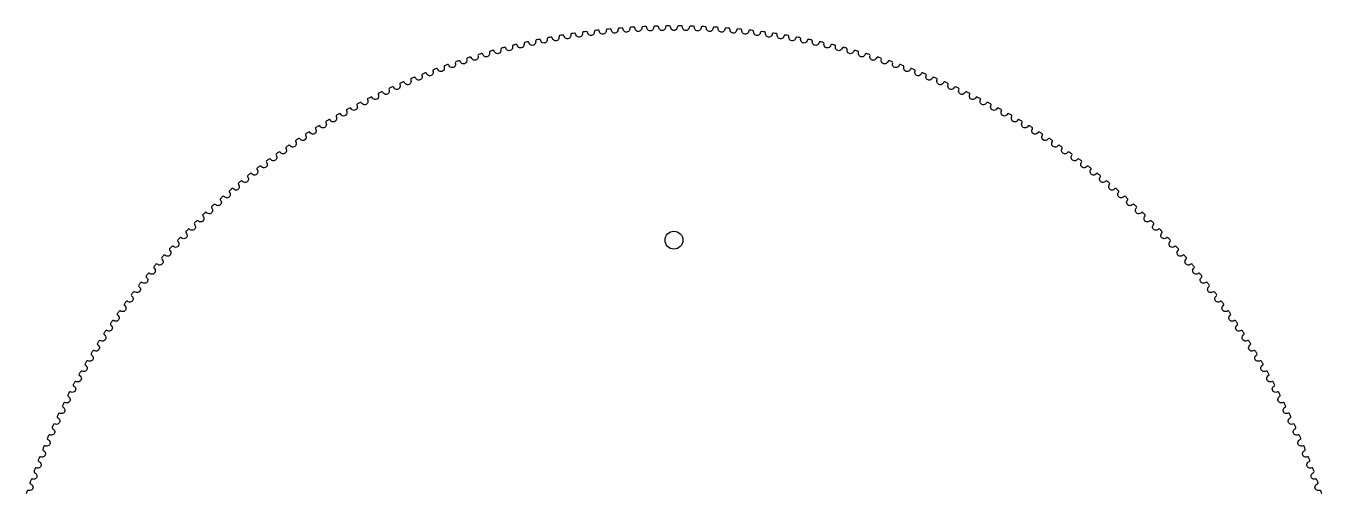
# Model space of a CAD drawing. Header units: millimetres. Extents: x 0 to 229, y 0 to 229.
# Drawn here: x 6 to 223.1, y 150.8 to 228.9 of the extents above; entities that cross this region are included whole.
import ezdxf

# ---------------------------------------------------------------- set-up
doc = ezdxf.new("R2010")
doc.units = ezdxf.units.MM
doc.layers.get('0').update_dxf_attribs({"linetype": 'CONTINUOUS'})

msp = doc.modelspace()

# ---------------------------------------------------------------- linework, layer by layer
msp.add_lwpolyline([(223.11, 150.62, 0.00117), (222.94, 151.13, 0.376715), (222.77, 151.22, -0.084316), (222.43, 151.2, -0.284079), (221.98, 151.57, -0.284079), (222.11, 152.14, -0.084316), (222.39, 152.32, 0.376715), (222.46, 152.51, 0.00117), (222.28, 153.01, 0.376715), (222.11, 153.11, -0.084316), (221.78, 153.08, -0.284079), (221.32, 153.44, -0.284079), (221.44, 154.01, -0.084316), (221.71, 154.2, 0.376715), (221.79, 154.38, 0.00117), (221.6, 154.89, 0.376715), (221.42, 154.98, -0.084316), (221.09, 154.94, -0.284079), (220.63, 155.29, -0.284079), (220.73, 155.87, -0.084316), (221.01, 156.06, 0.376715), (221.07, 156.25, 0.00117), (220.88, 156.75, 0.376715), (220.7, 156.84, -0.084316), (220.37, 156.79, -0.284079), (219.9, 157.14, -0.284079), (220, 157.71, -0.084316), (220.27, 157.91, 0.376715), (220.33, 158.1, 0.00117), (220.13, 158.6, 0.376715), (219.95, 158.68, -0.084316), (219.62, 158.63, -0.284079), (219.14, 158.97, -0.284079), (219.23, 159.55, -0.084316), (219.49, 159.75, 0.376715), (219.56, 159.94, 0.00117), (219.34, 160.43, 0.376715), (219.16, 160.51, -0.084316), (218.83, 160.46, -0.284079), (218.35, 160.79, -0.284079), (218.43, 161.37, -0.084316), (218.69, 161.58, 0.376715), (218.75, 161.76, 0.00117), (218.53, 162.25, 0.376715), (218.35, 162.33, -0.084316), (218.02, 162.27, -0.284079), (217.53, 162.59, -0.284079), (217.6, 163.17, -0.084316), (217.85, 163.39, 0.376715), (217.91, 163.58, 0.00117), (217.68, 164.06, 0.376715), (217.5, 164.13, -0.084316), (217.17, 164.07, -0.284079), (216.67, 164.38, -0.284079), (216.73, 164.96, -0.084316), (216.99, 165.18, 0.376715), (217.04, 165.37, 0.00117), (216.8, 165.85, 0.376715), (216.62, 165.92, -0.084316), (216.29, 165.85, -0.284079), (215.79, 166.15, -0.284079), (215.84, 166.74, -0.084316), (216.09, 166.96, 0.376715), (216.14, 167.15, 0.00117), (215.89, 167.63, 0.376715), (215.7, 167.7, -0.084316), (215.38, 167.62, -0.284079), (214.87, 167.91, -0.284079), (214.91, 168.5, -0.084316), (215.16, 168.72, 0.376715), (215.2, 168.92, 0.00117), (214.95, 169.39, 0.376715), (214.76, 169.45, -0.084316), (214.44, 169.37, -0.284079), (213.93, 169.66, -0.284079), (213.96, 170.24, -0.084316), (214.2, 170.47, 0.376715), (214.24, 170.66, 0.00117), (213.98, 171.13, 0.376715), (213.79, 171.19, -0.084316), (213.47, 171.1, -0.284079), (212.95, 171.38, -0.284079), (212.97, 171.96, -0.084316), (213.21, 172.2, 0.376715), (213.25, 172.39, 0.00117), (212.98, 172.85, 0.376715), (212.79, 172.91, -0.084316), (212.47, 172.82, -0.284079), (211.95, 173.09, -0.284079), (211.95, 173.67, -0.084316), (212.19, 173.91, 0.376715), (212.22, 174.11, 0.00117), (211.94, 174.56, 0.376715), (211.75, 174.62, -0.084316), (211.43, 174.52, -0.284079), (210.91, 174.78, -0.284079), (210.91, 175.36, -0.084316), (211.14, 175.61, 0.376715), (211.17, 175.8, 0.00117), (210.88, 176.25, 0.376715), (210.69, 176.31, -0.084316), (210.37, 176.2, -0.284079), (209.85, 176.45, -0.284079), (209.83, 177.03, -0.084316), (210.06, 177.28, 0.376715), (210.09, 177.48, 0.00117), (209.79, 177.92, 0.376715), (209.6, 177.97, -0.084316), (209.28, 177.86, -0.284079), (208.75, 178.1, -0.284079), (208.73, 178.69, -0.084316), (208.95, 178.94, 0.376715), (208.97, 179.13, 0.00117), (208.67, 179.58, 0.376715), (208.48, 179.62, -0.084316), (208.16, 179.51, -0.284079), (207.63, 179.74, -0.284079), (207.6, 180.32, -0.084316), (207.81, 180.58, 0.376715), (207.83, 180.77, 0.00117), (207.52, 181.21, 0.376715), (207.33, 181.25, -0.084316), (207.02, 181.13, -0.284079), (206.48, 181.35, -0.284079), (206.43, 181.93, -0.084316), (206.65, 182.19, 0.376715), (206.66, 182.39, 0.00117), (206.35, 182.82, 0.376715), (206.15, 182.86, -0.084316), (205.84, 182.73, -0.284079), (205.3, 182.94, -0.284079), (205.24, 183.53, -0.084316), (205.45, 183.79, 0.376715), (205.47, 183.99, 0.00117), (205.14, 184.41, 0.376715), (204.95, 184.45, -0.084316), (204.64, 184.31, -0.284079), (204.09, 184.52, -0.284079), (204.03, 185.1, -0.084316), (204.23, 185.36, 0.376715), (204.24, 185.56, 0.00117), (203.91, 185.98, 0.376715), (203.71, 186.01, -0.084316), (203.41, 185.88, -0.284079), (202.86, 186.07, -0.284079), (202.78, 186.65, -0.084316), (202.98, 186.92, 0.376715), (202.99, 187.11, 0.00117), (202.65, 187.53, 0.376715), (202.45, 187.56, -0.084316), (202.15, 187.41, -0.284079), (201.6, 187.6, -0.284079), (201.51, 188.18, -0.084316), (201.71, 188.45, 0.376715), (201.71, 188.65, 0.00117), (201.36, 189.05, 0.376715), (201.17, 189.08, -0.084316), (200.87, 188.93, -0.284079), (200.31, 189.11, -0.284079), (200.22, 189.68, -0.084316), (200.4, 189.96, 0.376715), (200.41, 190.16, 0.00117), (200.05, 190.56, 0.376715), (199.85, 190.58, -0.084316), (199.56, 190.43, -0.284079), (199, 190.59, -0.284079), (198.89, 191.16, -0.084316), (199.08, 191.44, 0.376715), (199.07, 191.64, 0.00117), (198.71, 192.04, 0.376715), (198.51, 192.06, -0.084316), (198.22, 191.9, -0.284079), (197.66, 192.05, -0.284079), (197.54, 192.62, -0.084316), (197.72, 192.91, 0.376715), (197.72, 193.1, 0.00117), (197.35, 193.49, 0.376715), (197.15, 193.51, -0.084316), (196.86, 193.35, -0.284079), (196.29, 193.49, -0.284079), (196.17, 194.06, -0.084316), (196.34, 194.35, 0.376715), (196.33, 194.54, 0.00117), (195.96, 194.92, 0.376715), (195.76, 194.94, -0.084316), (195.47, 194.77, -0.284079), (194.9, 194.9, -0.284079), (194.77, 195.47, -0.084316), (194.94, 195.76, 0.376715), (194.92, 195.96, 0.00117), (194.54, 196.33, 0.376715), (194.35, 196.34, -0.084316), (194.06, 196.17, -0.284079), (193.49, 196.29, -0.284079), (193.35, 196.86, -0.084316), (193.51, 197.15, 0.376715), (193.49, 197.35, 0.00117), (193.1, 197.72, 0.376715), (192.91, 197.72, -0.084316), (192.62, 197.54, -0.284079), (192.05, 197.66, -0.284079), (191.9, 198.22, -0.084316), (192.06, 198.51, 0.376715), (192.04, 198.71, 0.00117), (191.64, 199.07, 0.376715), (191.44, 199.08, -0.084316), (191.16, 198.89, -0.284079), (190.59, 199, -0.284079), (190.43, 199.56, -0.084316), (190.58, 199.85, 0.376715), (190.56, 200.05, 0.00117), (190.16, 200.41, 0.376715), (189.96, 200.4, -0.084316), (189.68, 200.22, -0.284079), (189.11, 200.31, -0.284079), (188.93, 200.87, -0.084316), (189.08, 201.17, 0.376715), (189.05, 201.36, 0.00117), (188.65, 201.71, 0.376715), (188.45, 201.71, -0.084316), (188.18, 201.51, -0.284079), (187.6, 201.6, -0.284079), (187.41, 202.15, -0.084316), (187.56, 202.45, 0.376715), (187.53, 202.65, 0.00117), (187.11, 202.99, 0.376715), (186.92, 202.98, -0.084316), (186.65, 202.78, -0.284079), (186.07, 202.86, -0.284079), (185.88, 203.41, -0.084316), (186.01, 203.71, 0.376715), (185.98, 203.91, 0.00117), (185.56, 204.24, 0.376715), (185.36, 204.23, -0.084316), (185.1, 204.03, -0.284079), (184.52, 204.09, -0.284079), (184.31, 204.64, -0.084316), (184.45, 204.95, 0.376715), (184.41, 205.14, 0.00117), (183.99, 205.47, 0.376715), (183.79, 205.45, -0.084316), (183.53, 205.24, -0.284079), (182.94, 205.3, -0.284079), (182.73, 205.84, -0.084316), (182.86, 206.15, 0.376715), (182.82, 206.35, 0.00117), (182.39, 206.66, 0.376715), (182.19, 206.65, -0.084316), (181.93, 206.43, -0.284079), (181.35, 206.48, -0.284079), (181.13, 207.02, -0.084316), (181.25, 207.33, 0.376715), (181.21, 207.52, 0.00117), (180.77, 207.83, 0.376715), (180.58, 207.81, -0.084316), (180.32, 207.6, -0.284079), (179.74, 207.63, -0.284079), (179.51, 208.16, -0.084316), (179.62, 208.48, 0.376715), (179.58, 208.67, 0.00117), (179.13, 208.97, 0.376715), (178.94, 208.95, -0.084316), (178.69, 208.73, -0.284079), (178.1, 208.75, -0.284079), (177.86, 209.28, -0.084316), (177.97, 209.6, 0.376715), (177.92, 209.79, 0.00117), (177.48, 210.09, 0.376715), (177.28, 210.06, -0.084316), (177.03, 209.83, -0.284079), (176.45, 209.85, -0.284079), (176.2, 210.37, -0.084316), (176.31, 210.69, 0.376715), (176.25, 210.88, 0.00117), (175.8, 211.17, 0.376715), (175.61, 211.14, -0.084316), (175.36, 210.91, -0.284079), (174.78, 210.91, -0.284079), (174.52, 211.43, -0.084316), (174.62, 211.75, 0.376715), (174.56, 211.94, 0.00117), (174.11, 212.22, 0.376715), (173.91, 212.19, -0.084316), (173.67, 211.95, -0.284079), (173.09, 211.95, -0.284079), (172.82, 212.47, -0.084316), (172.91, 212.79, 0.376715), (172.85, 212.98, 0.00117), (172.39, 213.25, 0.376715), (172.2, 213.21, -0.084316), (171.96, 212.97, -0.284079), (171.38, 212.95, -0.284079), (171.1, 213.47, -0.084316), (171.19, 213.79, 0.376715), (171.13, 213.98, 0.00117), (170.66, 214.24, 0.376715), (170.47, 214.2, -0.084316), (170.24, 213.96, -0.284079), (169.66, 213.93, -0.284079), (169.37, 214.44, -0.084316), (169.45, 214.76, 0.376715), (169.39, 214.95, 0.00117), (168.92, 215.2, 0.376715), (168.72, 215.16, -0.084316), (168.5, 214.91, -0.284079), (167.91, 214.87, -0.284079), (167.62, 215.38, -0.084316), (167.7, 215.7, 0.376715), (167.63, 215.89, 0.00117), (167.15, 216.14, 0.376715), (166.96, 216.09, -0.084316), (166.74, 215.84, -0.284079), (166.15, 215.79, -0.284079), (165.85, 216.29, -0.084316), (165.92, 216.62, 0.376715), (165.85, 216.8, 0.00117), (165.37, 217.04, 0.376715), (165.18, 216.99, -0.084316), (164.96, 216.73, -0.284079), (164.38, 216.67, -0.284079), (164.07, 217.17, -0.084316), (164.13, 217.5, 0.376715), (164.06, 217.68, 0.00117), (163.58, 217.91, 0.376715), (163.39, 217.85, -0.084316), (163.17, 217.6, -0.284079), (162.59, 217.53, -0.284079), (162.27, 218.02, -0.084316), (162.33, 218.35, 0.376715), (162.25, 218.53, 0.00117), (161.76, 218.75, 0.376715), (161.58, 218.69, -0.084316), (161.37, 218.43, -0.284079), (160.79, 218.35, -0.284079), (160.46, 218.83, -0.084316), (160.51, 219.16, 0.376715), (160.43, 219.34, 0.00117), (159.94, 219.56, 0.376715), (159.75, 219.49, -0.084316), (159.55, 219.23, -0.284079), (158.97, 219.14, -0.284079), (158.63, 219.62, -0.084316), (158.68, 219.95, 0.376715), (158.6, 220.13, 0.00117), (158.1, 220.33, 0.376715), (157.91, 220.27, -0.084316), (157.71, 220, -0.284079), (157.14, 219.9, -0.284079), (156.79, 220.37, -0.084316), (156.84, 220.7, 0.376715), (156.75, 220.88, 0.00117), (156.25, 221.07, 0.376715), (156.06, 221.01, -0.084316), (155.87, 220.73, -0.284079), (155.29, 220.63, -0.284079), (154.94, 221.09, -0.084316), (154.98, 221.42, 0.376715), (154.89, 221.6, 0.00117), (154.38, 221.79, 0.376715), (154.2, 221.71, -0.084316), (154.01, 221.44, -0.284079), (153.44, 221.32, -0.284079), (153.08, 221.78, -0.084316), (153.11, 222.11, 0.376715), (153.01, 222.28, 0.00117), (152.51, 222.46, 0.376715), (152.32, 222.39, -0.084316), (152.14, 222.11, -0.284079), (151.57, 221.98, -0.284079), (151.2, 222.43, -0.084316), (151.22, 222.77, 0.376715), (151.13, 222.94, 0.00117), (150.62, 223.11, 0.376715), (150.44, 223.03, -0.084316), (150.26, 222.75, -0.284079), (149.69, 222.61, -0.284079), (149.31, 223.06, -0.084316), (149.33, 223.39, 0.376715), (149.23, 223.56, 0.00117), (148.72, 223.72, 0.376715), (148.54, 223.64, -0.084316), (148.36, 223.35, -0.284079), (147.8, 223.21, -0.284079), (147.41, 223.64, -0.084316), (147.43, 223.98, 0.376715), (147.32, 224.15, 0.00117), (146.81, 224.3, 0.376715), (146.63, 224.22, -0.084316), (146.46, 223.93, -0.284079), (145.9, 223.77, -0.284079), (145.51, 224.2, -0.084316), (145.51, 224.54, 0.376715), (145.41, 224.7, 0.00117), (144.89, 224.85, 0.376715), (144.71, 224.76, -0.084316), (144.55, 224.47, -0.284079), (143.99, 224.3, -0.284079), (143.59, 224.72, -0.084316), (143.59, 225.06, 0.376715), (143.48, 225.22, 0.00117), (142.96, 225.36, 0.376715), (142.79, 225.27, -0.084316), (142.62, 224.97, -0.284079), (142.07, 224.8, -0.284079), (141.66, 225.21, -0.084316), (141.66, 225.55, 0.376715), (141.54, 225.71, 0.00117), (141.02, 225.84, 0.376715), (140.85, 225.74, -0.084316), (140.69, 225.45, -0.284079), (140.14, 225.26, -0.284079), (139.73, 225.67, -0.084316), (139.72, 226, 0.376715), (139.6, 226.16, 0.00117), (139.08, 226.28, 0.376715), (138.91, 226.18, -0.084316), (138.76, 225.88, -0.284079), (138.21, 225.69, -0.284079), (137.78, 226.09, -0.084316), (137.77, 226.42, 0.376715), (137.65, 226.58, 0.00117), (137.13, 226.69, 0.376715), (136.95, 226.59, -0.084316), (136.81, 226.29, -0.284079), (136.26, 226.08, -0.284079), (135.83, 226.48, -0.084316), (135.81, 226.81, 0.376715), (135.69, 226.97, 0.00117), (135.17, 227.07, 0.376715), (135, 226.96, -0.084316), (134.86, 226.66, -0.284079), (134.31, 226.44, -0.284079), (133.88, 226.83, -0.084316), (133.85, 227.17, 0.376715), (133.73, 227.32, 0.00117), (133.2, 227.41, 0.376715), (133.03, 227.3, -0.084316), (132.9, 227, -0.284079), (132.36, 226.77, -0.284079), (131.92, 227.15, -0.084316), (131.88, 227.48, 0.376715), (131.76, 227.64, 0.00117), (131.23, 227.72, 0.376715), (131.06, 227.61, -0.084316), (130.93, 227.3, -0.284079), (130.4, 227.06, -0.284079), (129.95, 227.44, -0.084316), (129.91, 227.77, 0.376715), (129.78, 227.92, 0.00117), (129.25, 227.99, 0.376715), (129.09, 227.88, -0.084316), (128.96, 227.57, -0.284079), (128.43, 227.32, -0.284079), (127.98, 227.69, -0.084316), (127.93, 228.02, 0.376715), (127.8, 228.17, 0.00117), (127.27, 228.23, 0.376715), (127.11, 228.11, -0.084316), (126.99, 227.8, -0.284079), (126.46, 227.55, -0.284079), (126, 227.9, -0.084316), (125.95, 228.23, 0.376715), (125.82, 228.38, 0.00117), (125.28, 228.43, 0.376715), (125.12, 228.31, -0.084316), (125.01, 228, -0.284079), (124.49, 227.74, -0.284079), (124.02, 228.09, -0.084316), (123.97, 228.42, 0.376715), (123.83, 228.56, 0.00117), (123.3, 228.6, 0.376715), (123.14, 228.48, -0.084316), (123.03, 228.16, -0.284079), (122.51, 227.89, -0.284079), (122.04, 228.23, -0.084316), (121.98, 228.56, 0.376715), (121.84, 228.7, 0.00117), (121.3, 228.74, 0.376715), (121.15, 228.61, -0.084316), (121.05, 228.29, -0.284079), (120.54, 228.01, -0.284079), (120.06, 228.35, -0.084316), (119.99, 228.67, 0.376715), (119.85, 228.81, 0.00117), (119.31, 228.84, 0.376715), (119.16, 228.71, -0.084316), (119.06, 228.39, -0.284079), (118.56, 228.1, -0.284079), (118.07, 228.42, -0.084316), (118, 228.75, 0.376715), (117.85, 228.89, 0.00117), (117.32, 228.9, 0.376715), (117.17, 228.77, -0.084316), (117.08, 228.45, -0.284079), (116.57, 228.15, -0.284079), (116.08, 228.47, -0.084316), (116, 228.79, 0.376715), (115.86, 228.93, 0.00117), (115.32, 228.93, 0.376715), (115.17, 228.8, -0.084316), (115.09, 228.48, -0.284079), (114.59, 228.17, -0.284079), (114.1, 228.48, -0.084316), (114.01, 228.8, 0.376715), (113.86, 228.93, 0.00117), (113.33, 228.93, 0.376715), (113.18, 228.79, -0.084316), (113.1, 228.47, -0.284079), (112.61, 228.15, -0.284079), (112.11, 228.45, -0.084316), (112.02, 228.77, 0.376715), (111.87, 228.9, 0.00117), (111.33, 228.89, 0.376715), (111.19, 228.75, -0.084316), (111.11, 228.42, -0.284079), (110.63, 228.1, -0.284079), (110.12, 228.39, -0.084316), (110.02, 228.71, 0.376715), (109.87, 228.84, 0.00117), (109.34, 228.81, 0.376715), (109.2, 228.67, -0.084316), (109.13, 228.35, -0.284079), (108.65, 228.01, -0.284079), (108.14, 228.29, -0.084316), (108.03, 228.61, 0.376715), (107.88, 228.74, 0.00117), (107.34, 228.7, 0.376715), (107.2, 228.56, -0.084316), (107.14, 228.23, -0.284079), (106.67, 227.89, -0.284079), (106.15, 228.16, -0.084316), (106.04, 228.48, 0.376715), (105.89, 228.6, 0.00117), (105.35, 228.56, 0.376715), (105.22, 228.42, -0.084316), (105.16, 228.09, -0.284079), (104.69, 227.74, -0.284079), (104.17, 228, -0.084316), (104.06, 228.31, 0.376715), (103.9, 228.43, 0.00117), (103.37, 228.38, 0.376715), (103.23, 228.23, -0.084316), (103.18, 227.9, -0.284079), (102.72, 227.55, -0.284079), (102.19, 227.8, -0.084316), (102.08, 228.11, 0.376715), (101.91, 228.23, 0.00117), (101.38, 228.17, 0.376715), (101.25, 228.02, -0.084316), (101.21, 227.69, -0.284079), (100.75, 227.32, -0.284079), (100.22, 227.57, -0.084316), (100.1, 227.88, 0.376715), (99.93, 227.99, 0.00117), (99.4, 227.92, 0.376715), (99.27, 227.77, -0.084316), (99.23, 227.44, -0.284079), (98.78, 227.06, -0.284079), (98.25, 227.3, -0.084316), (98.12, 227.61, 0.376715), (97.96, 227.72, 0.00117), (97.43, 227.64, 0.376715), (97.3, 227.48, -0.084316), (97.27, 227.15, -0.284079), (96.82, 226.77, -0.284079), (96.29, 227, -0.084316), (96.15, 227.3, 0.376715), (95.98, 227.41, 0.00117), (95.46, 227.32, 0.376715), (95.33, 227.17, -0.084316), (95.3, 226.83, -0.284079), (94.87, 226.44, -0.284079), (94.33, 226.66, -0.084316), (94.19, 226.96, 0.376715), (94.02, 227.07, 0.00117), (93.49, 226.97, 0.376715), (93.37, 226.81, -0.084316), (93.35, 226.48, -0.284079), (92.92, 226.08, -0.284079), (92.37, 226.29, -0.084316), (92.23, 226.59, 0.376715), (92.06, 226.69, 0.00117), (91.53, 226.58, 0.376715), (91.42, 226.42, -0.084316), (91.4, 226.09, -0.284079), (90.98, 225.69, -0.284079), (90.43, 225.88, -0.084316), (90.28, 226.18, 0.376715), (90.1, 226.28, 0.00117), (89.58, 226.16, 0.376715), (89.47, 226, -0.084316), (89.46, 225.67, -0.284079), (89.04, 225.26, -0.284079), (88.49, 225.45, -0.084316), (88.33, 225.74, 0.376715), (88.16, 225.84, 0.00117), (87.64, 225.71, 0.376715), (87.53, 225.55, -0.084316), (87.52, 225.21, -0.284079), (87.11, 224.8, -0.284079), (86.56, 224.97, -0.084316), (86.4, 225.27, 0.376715), (86.22, 225.36, 0.00117), (85.7, 225.22, 0.376715), (85.59, 225.06, -0.084316), (85.6, 224.72, -0.284079), (85.2, 224.3, -0.284079), (84.64, 224.47, -0.084316), (84.47, 224.76, 0.376715), (84.29, 224.85, 0.00117), (83.78, 224.7, 0.376715), (83.67, 224.54, -0.084316), (83.68, 224.2, -0.284079), (83.29, 223.77, -0.284079), (82.72, 223.93, -0.084316), (82.55, 224.22, 0.376715), (82.37, 224.3, 0.00117), (81.86, 224.15, 0.376715), (81.76, 223.98, -0.084316), (81.77, 223.64, -0.284079), (81.38, 223.21, -0.284079), (80.82, 223.35, -0.084316), (80.64, 223.64, 0.376715), (80.46, 223.72, 0.00117), (79.95, 223.56, 0.376715), (79.85, 223.39, -0.084316), (79.87, 223.06, -0.284079), (79.49, 222.61, -0.284079), (78.93, 222.75, -0.084316), (78.75, 223.03, 0.376715), (78.56, 223.11, 0.00117), (78.06, 222.94, 0.376715), (77.96, 222.77, -0.084316), (77.98, 222.43, -0.284079), (77.61, 221.98, -0.284079), (77.05, 222.11, -0.084316), (76.86, 222.39, 0.376715), (76.68, 222.46, 0.00117), (76.17, 222.28, 0.376715), (76.08, 222.11, -0.084316), (76.11, 221.78, -0.284079), (75.75, 221.32, -0.284079), (75.17, 221.44, -0.084316), (74.98, 221.71, 0.376715), (74.8, 221.79, 0.00117), (74.3, 221.6, 0.376715), (74.21, 221.42, -0.084316), (74.24, 221.09, -0.284079), (73.89, 220.63, -0.284079), (73.32, 220.73, -0.084316), (73.12, 221.01, 0.376715), (72.93, 221.07, 0.00117), (72.44, 220.88, 0.376715), (72.35, 220.7, -0.084316), (72.39, 220.37, -0.284079), (72.04, 219.9, -0.284079), (71.47, 220, -0.084316), (71.27, 220.27, 0.376715), (71.08, 220.33, 0.00117), (70.59, 220.13, 0.376715), (70.5, 219.95, -0.084316), (70.55, 219.62, -0.284079), (70.21, 219.14, -0.284079), (69.64, 219.23, -0.084316), (69.43, 219.49, 0.376715), (69.24, 219.56, 0.00117), (68.75, 219.34, 0.376715), (68.67, 219.16, -0.084316), (68.72, 218.83, -0.284079), (68.4, 218.35, -0.284079), (67.82, 218.43, -0.084316), (67.61, 218.69, 0.376715), (67.42, 218.75, 0.00117), (66.93, 218.53, 0.376715), (66.85, 218.35, -0.084316), (66.91, 218.02, -0.284079), (66.59, 217.53, -0.284079), (66.01, 217.6, -0.084316), (65.8, 217.85, 0.376715), (65.61, 217.91, 0.00117), (65.13, 217.68, 0.376715), (65.05, 217.5, -0.084316), (65.11, 217.17, -0.284079), (64.8, 216.67, -0.284079), (64.22, 216.73, -0.084316), (64, 216.99, 0.376715), (63.81, 217.04, 0.00117), (63.33, 216.8, 0.376715), (63.26, 216.62, -0.084316), (63.33, 216.29, -0.284079), (63.03, 215.79, -0.284079), (62.45, 215.84, -0.084316), (62.22, 216.09, 0.376715), (62.03, 216.14, 0.00117), (61.56, 215.89, 0.376715), (61.49, 215.7, -0.084316), (61.56, 215.38, -0.284079), (61.27, 214.87, -0.284079), (60.69, 214.91, -0.084316), (60.46, 215.16, 0.376715), (60.27, 215.2, 0.00117), (59.8, 214.95, 0.376715), (59.73, 214.76, -0.084316), (59.81, 214.44, -0.284079), (59.53, 213.93, -0.284079), (58.95, 213.96, -0.084316), (58.71, 214.2, 0.376715), (58.52, 214.24, 0.00117), (58.05, 213.98, 0.376715), (57.99, 213.79, -0.084316), (58.08, 213.47, -0.284079), (57.8, 212.95, -0.284079), (57.22, 212.97, -0.084316), (56.98, 213.21, 0.376715), (56.79, 213.25, 0.00117), (56.33, 212.98, 0.376715), (56.27, 212.79, -0.084316), (56.36, 212.47, -0.284079), (56.09, 211.95, -0.284079), (55.51, 211.95, -0.084316), (55.27, 212.19, 0.376715), (55.08, 212.22, 0.00117), (54.62, 211.94, 0.376715), (54.56, 211.75, -0.084316), (54.66, 211.43, -0.284079), (54.4, 210.91, -0.284079), (53.82, 210.91, -0.084316), (53.58, 211.14, 0.376715), (53.38, 211.17, 0.00117), (52.93, 210.88, 0.376715), (52.88, 210.69, -0.084316), (52.98, 210.37, -0.284079), (52.73, 209.85, -0.284079), (52.15, 209.83, -0.084316), (51.9, 210.06, 0.376715), (51.71, 210.09, 0.00117), (51.26, 209.79, 0.376715), (51.21, 209.6, -0.084316), (51.32, 209.28, -0.284079), (51.08, 208.75, -0.284079), (50.5, 208.73, -0.084316), (50.24, 208.95, 0.376715), (50.05, 208.97, 0.00117), (49.61, 208.67, 0.376715), (49.56, 208.48, -0.084316), (49.68, 208.16, -0.284079), (49.45, 207.63, -0.284079), (48.86, 207.6, -0.084316), (48.61, 207.81, 0.376715), (48.41, 207.83, 0.00117), (47.98, 207.52, 0.376715), (47.93, 207.33, -0.084316), (48.05, 207.02, -0.284079), (47.83, 206.48, -0.284079), (47.25, 206.43, -0.084316), (46.99, 206.65, 0.376715), (46.79, 206.66, 0.00117), (46.36, 206.35, 0.376715), (46.32, 206.15, -0.084316), (46.45, 205.84, -0.284079), (46.24, 205.3, -0.284079), (45.66, 205.24, -0.084316), (45.39, 205.45, 0.376715), (45.2, 205.47, 0.00117), (44.77, 205.14, 0.376715), (44.74, 204.95, -0.084316), (44.87, 204.64, -0.284079), (44.67, 204.09, -0.284079), (44.09, 204.03, -0.084316), (43.82, 204.23, 0.376715), (43.62, 204.24, 0.00117), (43.2, 203.91, 0.376715), (43.17, 203.71, -0.084316), (43.31, 203.41, -0.284079), (43.11, 202.86, -0.284079), (42.54, 202.78, -0.084316), (42.27, 202.98, 0.376715), (42.07, 202.99, 0.00117), (41.66, 202.65, 0.376715), (41.63, 202.45, -0.084316), (41.77, 202.15, -0.284079), (41.59, 201.6, -0.284079), (41.01, 201.51, -0.084316), (40.73, 201.71, 0.376715), (40.54, 201.71, 0.00117), (40.13, 201.36, 0.376715), (40.1, 201.17, -0.084316), (40.25, 200.87, -0.284079), (40.08, 200.31, -0.284079), (39.5, 200.22, -0.084316), (39.23, 200.4, 0.376715), (39.03, 200.41, 0.00117), (38.63, 200.05, 0.376715), (38.6, 199.85, -0.084316), (38.76, 199.56, -0.284079), (38.59, 199, -0.284079), (38.02, 198.89, -0.084316), (37.74, 199.08, 0.376715), (37.54, 199.07, 0.00117), (37.15, 198.71, 0.376715), (37.13, 198.51, -0.084316), (37.29, 198.22, -0.284079), (37.13, 197.66, -0.284079), (36.56, 197.54, -0.084316), (36.28, 197.72, 0.376715), (36.08, 197.72, 0.00117), (35.69, 197.35, 0.376715), (35.67, 197.15, -0.084316), (35.84, 196.86, -0.284079), (35.69, 196.29, -0.284079), (35.12, 196.17, -0.084316), (34.84, 196.34, 0.376715), (34.64, 196.33, 0.00117), (34.26, 195.96, 0.376715), (34.25, 195.76, -0.084316), (34.41, 195.47, -0.284079), (34.28, 194.9, -0.284079), (33.71, 194.77, -0.084316), (33.42, 194.94, 0.376715), (33.23, 194.92, 0.00117), (32.85, 194.54, 0.376715), (32.84, 194.35, -0.084316), (33.01, 194.06, -0.284079), (32.89, 193.49, -0.284079), (32.33, 193.35, -0.084316), (32.03, 193.51, 0.376715), (31.84, 193.49, 0.00117), (31.47, 193.1, 0.376715), (31.46, 192.91, -0.084316), (31.64, 192.62, -0.284079), (31.53, 192.05, -0.284079), (30.96, 191.9, -0.084316), (30.67, 192.06, 0.376715), (30.47, 192.04, 0.00117), (30.11, 191.64, 0.376715), (30.11, 191.44, -0.084316), (30.29, 191.16, -0.284079), (30.19, 190.59, -0.284079), (29.63, 190.43, -0.084316), (29.33, 190.58, 0.376715), (29.13, 190.56, 0.00117), (28.78, 190.16, 0.376715), (28.78, 189.96, -0.084316), (28.97, 189.68, -0.284079), (28.87, 189.11, -0.284079), (28.32, 188.93, -0.084316), (28.02, 189.08, 0.376715), (27.82, 189.05, 0.00117), (27.47, 188.65, 0.376715), (27.48, 188.45, -0.084316), (27.67, 188.18, -0.284079), (27.59, 187.6, -0.284079), (27.03, 187.41, -0.084316), (26.73, 187.56, 0.376715), (26.53, 187.53, 0.00117), (26.19, 187.11, 0.376715), (26.2, 186.92, -0.084316), (26.4, 186.65, -0.284079), (26.33, 186.07, -0.284079), (25.77, 185.88, -0.084316), (25.47, 186.01, 0.376715), (25.27, 185.98, 0.00117), (24.94, 185.56, 0.376715), (24.95, 185.36, -0.084316), (25.16, 185.1, -0.284079), (25.09, 184.52, -0.284079), (24.54, 184.31, -0.084316), (24.24, 184.45, 0.376715), (24.04, 184.41, 0.00117), (23.72, 183.99, 0.376715), (23.73, 183.79, -0.084316), (23.94, 183.53, -0.284079), (23.88, 182.94, -0.284079), (23.34, 182.73, -0.084316), (23.03, 182.86, 0.376715), (22.84, 182.82, 0.00117), (22.52, 182.39, 0.376715), (22.54, 182.19, -0.084316), (22.75, 181.93, -0.284079), (22.71, 181.35, -0.284079), (22.17, 181.13, -0.084316), (21.85, 181.25, 0.376715), (21.66, 181.21, 0.00117), (21.35, 180.77, 0.376715), (21.37, 180.58, -0.084316), (21.59, 180.32, -0.284079), (21.55, 179.74, -0.284079), (21.02, 179.51, -0.084316), (20.7, 179.62, 0.376715), (20.51, 179.58, 0.00117), (20.21, 179.13, 0.376715), (20.23, 178.94, -0.084316), (20.45, 178.69, -0.284079), (20.43, 178.1, -0.284079), (19.9, 177.86, -0.084316), (19.58, 177.97, 0.376715), (19.39, 177.92, 0.00117), (19.1, 177.48, 0.376715), (19.13, 177.28, -0.084316), (19.35, 177.03, -0.284079), (19.34, 176.45, -0.284079), (18.81, 176.2, -0.084316), (18.49, 176.31, 0.376715), (18.3, 176.25, 0.00117), (18.01, 175.8, 0.376715), (18.05, 175.61, -0.084316), (18.28, 175.36, -0.284079), (18.27, 174.78, -0.284079), (17.75, 174.52, -0.084316), (17.43, 174.62, 0.376715), (17.24, 174.56, 0.00117), (16.96, 174.11, 0.376715), (17, 173.91, -0.084316), (17.23, 173.67, -0.284079), (17.24, 173.09, -0.284079), (16.72, 172.82, -0.084316), (16.4, 172.91, 0.376715), (16.21, 172.85, 0.00117), (15.94, 172.39, 0.376715), (15.98, 172.2, -0.084316), (16.21, 171.96, -0.284079), (16.23, 171.38, -0.284079), (15.72, 171.1, -0.084316), (15.39, 171.19, 0.376715), (15.21, 171.13, 0.00117), (14.94, 170.66, 0.376715), (14.98, 170.47, -0.084316), (15.23, 170.24, -0.284079), (15.25, 169.66, -0.284079), (14.75, 169.37, -0.084316), (14.42, 169.45, 0.376715), (14.23, 169.39, 0.00117), (13.98, 168.92, 0.376715), (14.02, 168.72, -0.084316), (14.27, 168.5, -0.284079), (14.31, 167.91, -0.284079), (13.8, 167.62, -0.084316), (13.48, 167.7, 0.376715), (13.29, 167.63, 0.00117), (13.05, 167.15, 0.376715), (13.1, 166.96, -0.084316), (13.35, 166.74, -0.284079), (13.39, 166.15, -0.284079), (12.89, 165.85, -0.084316), (12.57, 165.92, 0.376715), (12.38, 165.85, 0.00117), (12.14, 165.37, 0.376715), (12.2, 165.18, -0.084316), (12.45, 164.96, -0.284079), (12.51, 164.38, -0.284079), (12.02, 164.07, -0.084316), (11.69, 164.13, 0.376715), (11.5, 164.06, 0.00117), (11.27, 163.58, 0.376715), (11.33, 163.39, -0.084316), (11.59, 163.17, -0.284079), (11.66, 162.59, -0.284079), (11.17, 162.27, -0.084316), (10.84, 162.33, 0.376715), (10.66, 162.25, 0.00117), (10.43, 161.76, 0.376715), (10.49, 161.58, -0.084316), (10.75, 161.37, -0.284079), (10.83, 160.79, -0.284079), (10.35, 160.46, -0.084316), (10.02, 160.51, 0.376715), (9.84, 160.43, 0.00117), (9.63, 159.94, 0.376715), (9.69, 159.75, -0.084316), (9.95, 159.55, -0.284079), (10.04, 158.97, -0.284079), (9.57, 158.63, -0.084316), (9.24, 158.68, 0.376715), (9.06, 158.6, 0.00117), (8.85, 158.1, 0.376715), (8.92, 157.91, -0.084316), (9.19, 157.71, -0.284079), (9.28, 157.14, -0.284079), (8.81, 156.79, -0.084316), (8.48, 156.84, 0.376715), (8.3, 156.75, 0.00117), (8.11, 156.25, 0.376715), (8.18, 156.06, -0.084316), (8.45, 155.87, -0.284079), (8.56, 155.29, -0.284079), (8.09, 154.94, -0.084316), (7.76, 154.98, 0.376715), (7.59, 154.89, 0.00117), (7.4, 154.38, 0.376715), (7.47, 154.2, -0.084316), (7.75, 154.01, -0.284079), (7.86, 153.44, -0.284079), (7.41, 153.08, -0.084316), (7.07, 153.11, 0.376715), (6.9, 153.01, 0.00117), (6.72, 152.51, 0.376715), (6.79, 152.32, -0.084316), (7.07, 152.14, -0.284079), (7.2, 151.57, -0.284079), (6.75, 151.2, -0.084316), (6.42, 151.22, 0.376715), (6.24, 151.13, 0.00117), (6.07, 150.62, 0.376715)], format="xyb")
msp.add_circle((114.59, 193.09), 1.5)

doc.saveas('drawing.dxf')
